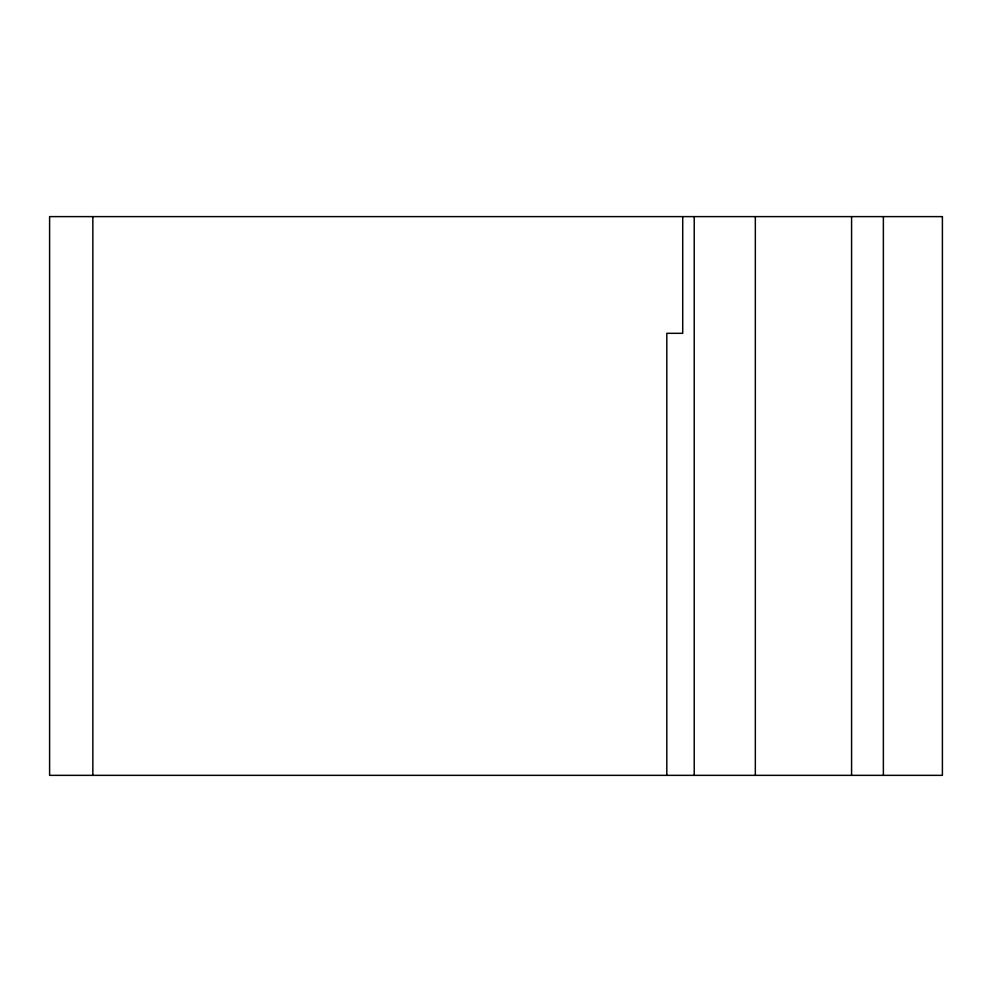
<?xml version="1.0" encoding="UTF-8"?>
<svg xmlns="http://www.w3.org/2000/svg" width="992" height="992" viewBox="0 0 992 992"><rect width="100%" height="100%" fill="white"/><g stroke="black" fill="none" stroke-linecap="round" stroke-linejoin="round"><path stroke-width="1.49" d="M883.376 216.616L883.376 775.347M851.582 216.616L851.582 775.347M755.334 216.616L755.334 775.347M694.226 216.616L694.226 775.347M682.719 216.616L682.719 333.312L666.81 333.312L666.81 775.347M92.839 216.616L92.839 775.347M942.4 216.616L49.6 216.616L49.6 775.347L942.4 775.347L942.4 216.616"/></g></svg>
